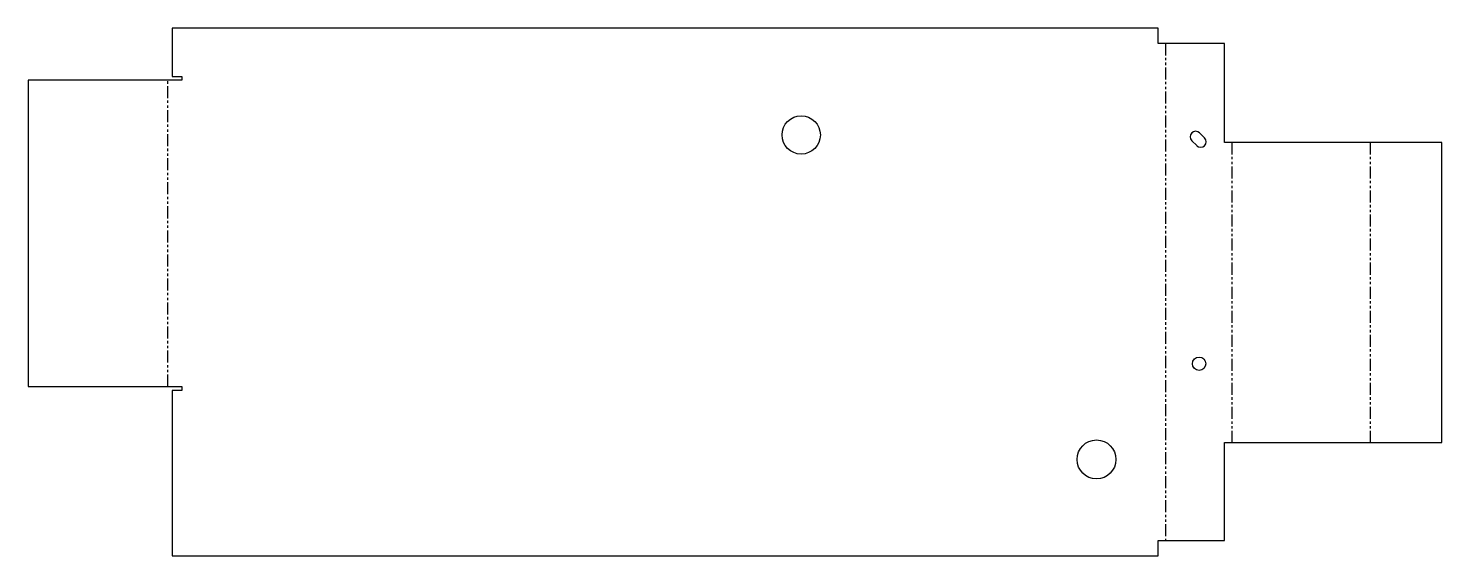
# Model space of a CAD drawing. Header units: millimetres. Extents: x -38 to 335, y 0 to 139.
import ezdxf

# ---------------------------------------------------------------- set-up
doc = ezdxf.new("R2010")
doc.units = ezdxf.units.MM
doc.linetypes.add('PHANTOM', pattern=[6.35, 3.175, -0.635, 0.635, -0.635, 0.635, -0.635])
doc.layers.add('BEND', color=7, linetype='Continuous')
doc.layers.add('CUT', color=7, linetype='Continuous')

msp = doc.modelspace()

# ---------------------------------------------------------------- linework, layer by layer
at = {"layer": 'BEND', "color": 1, "linetype": 'PHANTOM'}
for p, q in [((262.38, 135.3), (262.38, 4)), ((-1.18, 44.65), (-1.18, 125.59)), ((279.9, 109.15), (279.9, 29.88)), ((316.37, 109.15), (316.37, 29.88))]:
    msp.add_line(p, q, dxfattribs=at)
at = {"layer": 'CUT'}
for p, q in [((260.42, 139.3), (0, 139.3)), ((0, 139.3), (0, 126.59)), ((260.42, 135.3), (260.42, 139.3)), ((277.93, 135.3), (260.42, 135.3)), ((277.93, 109.15), (277.93, 135.3)), ((2.5, 125.59), (-38.04, 125.59)), ((-38.04, 125.59), (-38.04, 44.65)), ((0, 126.59), (2.5, 126.59)), ((2.5, 126.59), (2.5, 125.59)), ((270.59, 108.3), (269.27, 109.61)), ((271.32, 111.66), (272.64, 110.35)), ((335.3, 109.15), (277.93, 109.15)), ((335.3, 29.88), (335.3, 109.15)), ((-38.04, 44.65), (2.5, 44.65)), ((2.5, 43.65), (0, 43.65)), ((0, 43.65), (0, 0)), ((2.5, 44.65), (2.5, 43.65)), ((277.93, 4), (277.93, 29.88)), ((277.93, 29.88), (335.3, 29.88)), ((260.42, 0), (260.42, 4)), ((260.42, 4), (277.93, 4)), ((0, 0), (260.42, 0))]:
    msp.add_line(p, q, dxfattribs=at)
for centre, radius in [((166.11, 111.13), 5.06), ((271.22, 50.72), 1.76), ((244.11, 25.43), 5.14)]:
    msp.add_circle(centre, radius, dxfattribs=at)
for centre, start, end in [((270.3, 110.64), 45, -135), ((271.61, 109.32), -135, 45)]:
    msp.add_arc(centre, 1.45, start, end, dxfattribs=at)

doc.saveas('drawing.dxf')
